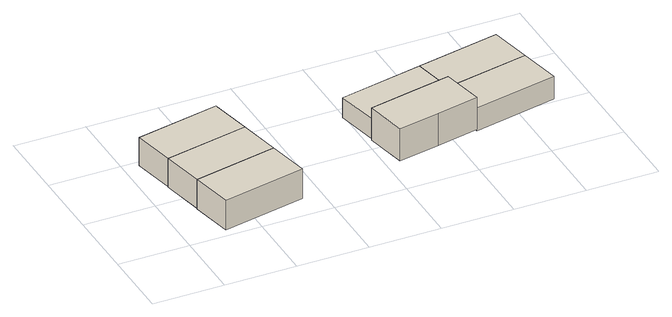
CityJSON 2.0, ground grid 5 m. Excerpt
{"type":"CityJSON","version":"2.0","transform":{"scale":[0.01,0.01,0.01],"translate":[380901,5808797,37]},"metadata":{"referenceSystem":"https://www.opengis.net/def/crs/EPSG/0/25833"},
"CityObjects":{
"building1":{"type":"Building","attributes":{"Gemeindeschluessel":"11000006","BezugspunktDach":"2200","function":"31001_2463","measuredHeight":2.17,"storeysAboveGround":1},"address":[{"country":"Germany","locality":"Berlin","thoroughfareNumber":"4H (1)","thoroughfareName":"Siepesteig"}],"geometry":[{"type":"Solid","lod":"1","boundaries":[[[[0,1,2,3]],[[4,5,6,7]],[[4,7,3,2]],[[5,4,2,1]],[[6,5,1,0]],[[7,6,0,3]]]]}]},
"building2":{"type":"Building","attributes":{"Gemeindeschluessel":"11000006","BezugspunktDach":"2200","function":"31001_2463","measuredHeight":2.12,"storeysAboveGround":1},"address":[{"country":"Germany","locality":"Berlin","thoroughfareNumber":"11D (1)","thoroughfareName":"Siepesteig"}],"geometry":[{"type":"Solid","lod":"1","boundaries":[[[[3,2,8,9]],[[10,11,12,13]],[[10,13,9,8]],[[11,10,8,2]],[[12,11,2,3]],[[13,12,3,9]]]]}]},
"building3":{"type":"Building","attributes":{"Gemeindeschluessel":"11000006","BezugspunktDach":"2200","function":"31001_2463","measuredHeight":2.07,"storeysAboveGround":1},"address":[{"country":"Germany","locality":"Berlin","thoroughfareNumber":"18A (1)","thoroughfareName":"Siepesteig"}],"geometry":[{"type":"Solid","lod":"1","boundaries":[[[[9,8,14,15]],[[16,17,18,19]],[[16,19,15,14]],[[17,16,14,8]],[[18,17,8,9]],[[19,18,9,15]]]]}]},
"building4":{"type":"Building","attributes":{"Gemeindeschluessel":"11000006","BezugspunktDach":"2200","function":"31001_2463","measuredHeight":3.18,"storeysAboveGround":1},"address":[{"country":"Germany","locality":"Berlin","thoroughfareNumber":"14A (2)","thoroughfareName":"Siepesteig"}],"geometry":[{"type":"Solid","lod":"1","boundaries":[[[[20,21,22,23,24,25]],[[26,27,28,29,30,31]],[[26,31,25,24]],[[27,26,24,23]],[[28,27,23,22]],[[29,28,22,21]],[[30,29,21,20]],[[31,30,20,25]]]]}]},
"building5":{"type":"Building","attributes":{"Gemeindeschluessel":"11000006","BezugspunktDach":"2200","function":"31001_2463","measuredHeight":1.48,"storeysAboveGround":1},"address":[{"country":"Germany","locality":"Berlin","thoroughfareNumber":"14D (1)","thoroughfareName":"Siepesteig"}],"geometry":[{"type":"Solid","lod":"1","boundaries":[[[[32,33,34,35]],[[36,37,38,39]],[[36,39,35,34]],[[37,36,34,33]],[[38,37,33,32]],[[39,38,32,35]]]]}]},
"building6":{"type":"Building","attributes":{"Gemeindeschluessel":"11000006","BezugspunktDach":"2200","function":"31001_2463","measuredHeight":1.7,"storeysAboveGround":1},"address":[{"country":"Germany","locality":"Berlin","thoroughfareNumber":"36 (1)","thoroughfareName":"Siepesteig"}],"geometry":[{"type":"Solid","lod":"1","boundaries":[[[[40,41,42,33]],[[43,44,45,46]],[[43,46,33,42]],[[44,43,42,41]],[[45,44,41,40]],[[46,45,40,33]]]]}]},
"building7":{"type":"Building","attributes":{"Gemeindeschluessel":"11000006","BezugspunktDach":"2200","function":"31001_2463","measuredHeight":1.48,"storeysAboveGround":1},"address":[{"country":"Germany","locality":"Berlin","thoroughfareNumber":"5 (1)","thoroughfareName":"Siepesteig"}],"geometry":[{"type":"Solid","lod":"1","boundaries":[[[[33,42,47,34]],[[48,49,37,36]],[[48,36,34,47]],[[49,48,47,42]],[[37,49,42,33]],[[36,37,33,34]]]]}]}
},
"vertices":[
[256,19,316],[845,138,316],[786,433,316],[198,313,316],[786,433,98],[845,138,98],[256,19,98],[198,313,98],
[727,727,316],[138,608,316],[727,727,103],[786,433,103],[198,313,103],[138,608,103],
[667,1021,316],[79,902,316],[667,1021,108],[727,727,108],[138,608,108],[79,902,108],
[1591,289,314],[1885,348,314],[2179,407,314],[2120,701,314],[1826,642,314],[1532,583,314],[1826,642,75],[2120,701,75],[2179,407,75],[1885,348,75],[1591,289,75],[1532,583,75],
[1532,583,235],[2120,701,235],[2061,995,235],[1472,876,235],[2061,995,87],[2120,701,87],[1532,583,87],[1472,876,87],
[2179,407,235],[2768,526,235],[2708,820,235],[2708,820,65],[2768,526,65],[2179,407,65],[2120,701,65],
[2649,1114,235],[2649,1114,87],[2708,820,87]
]}
